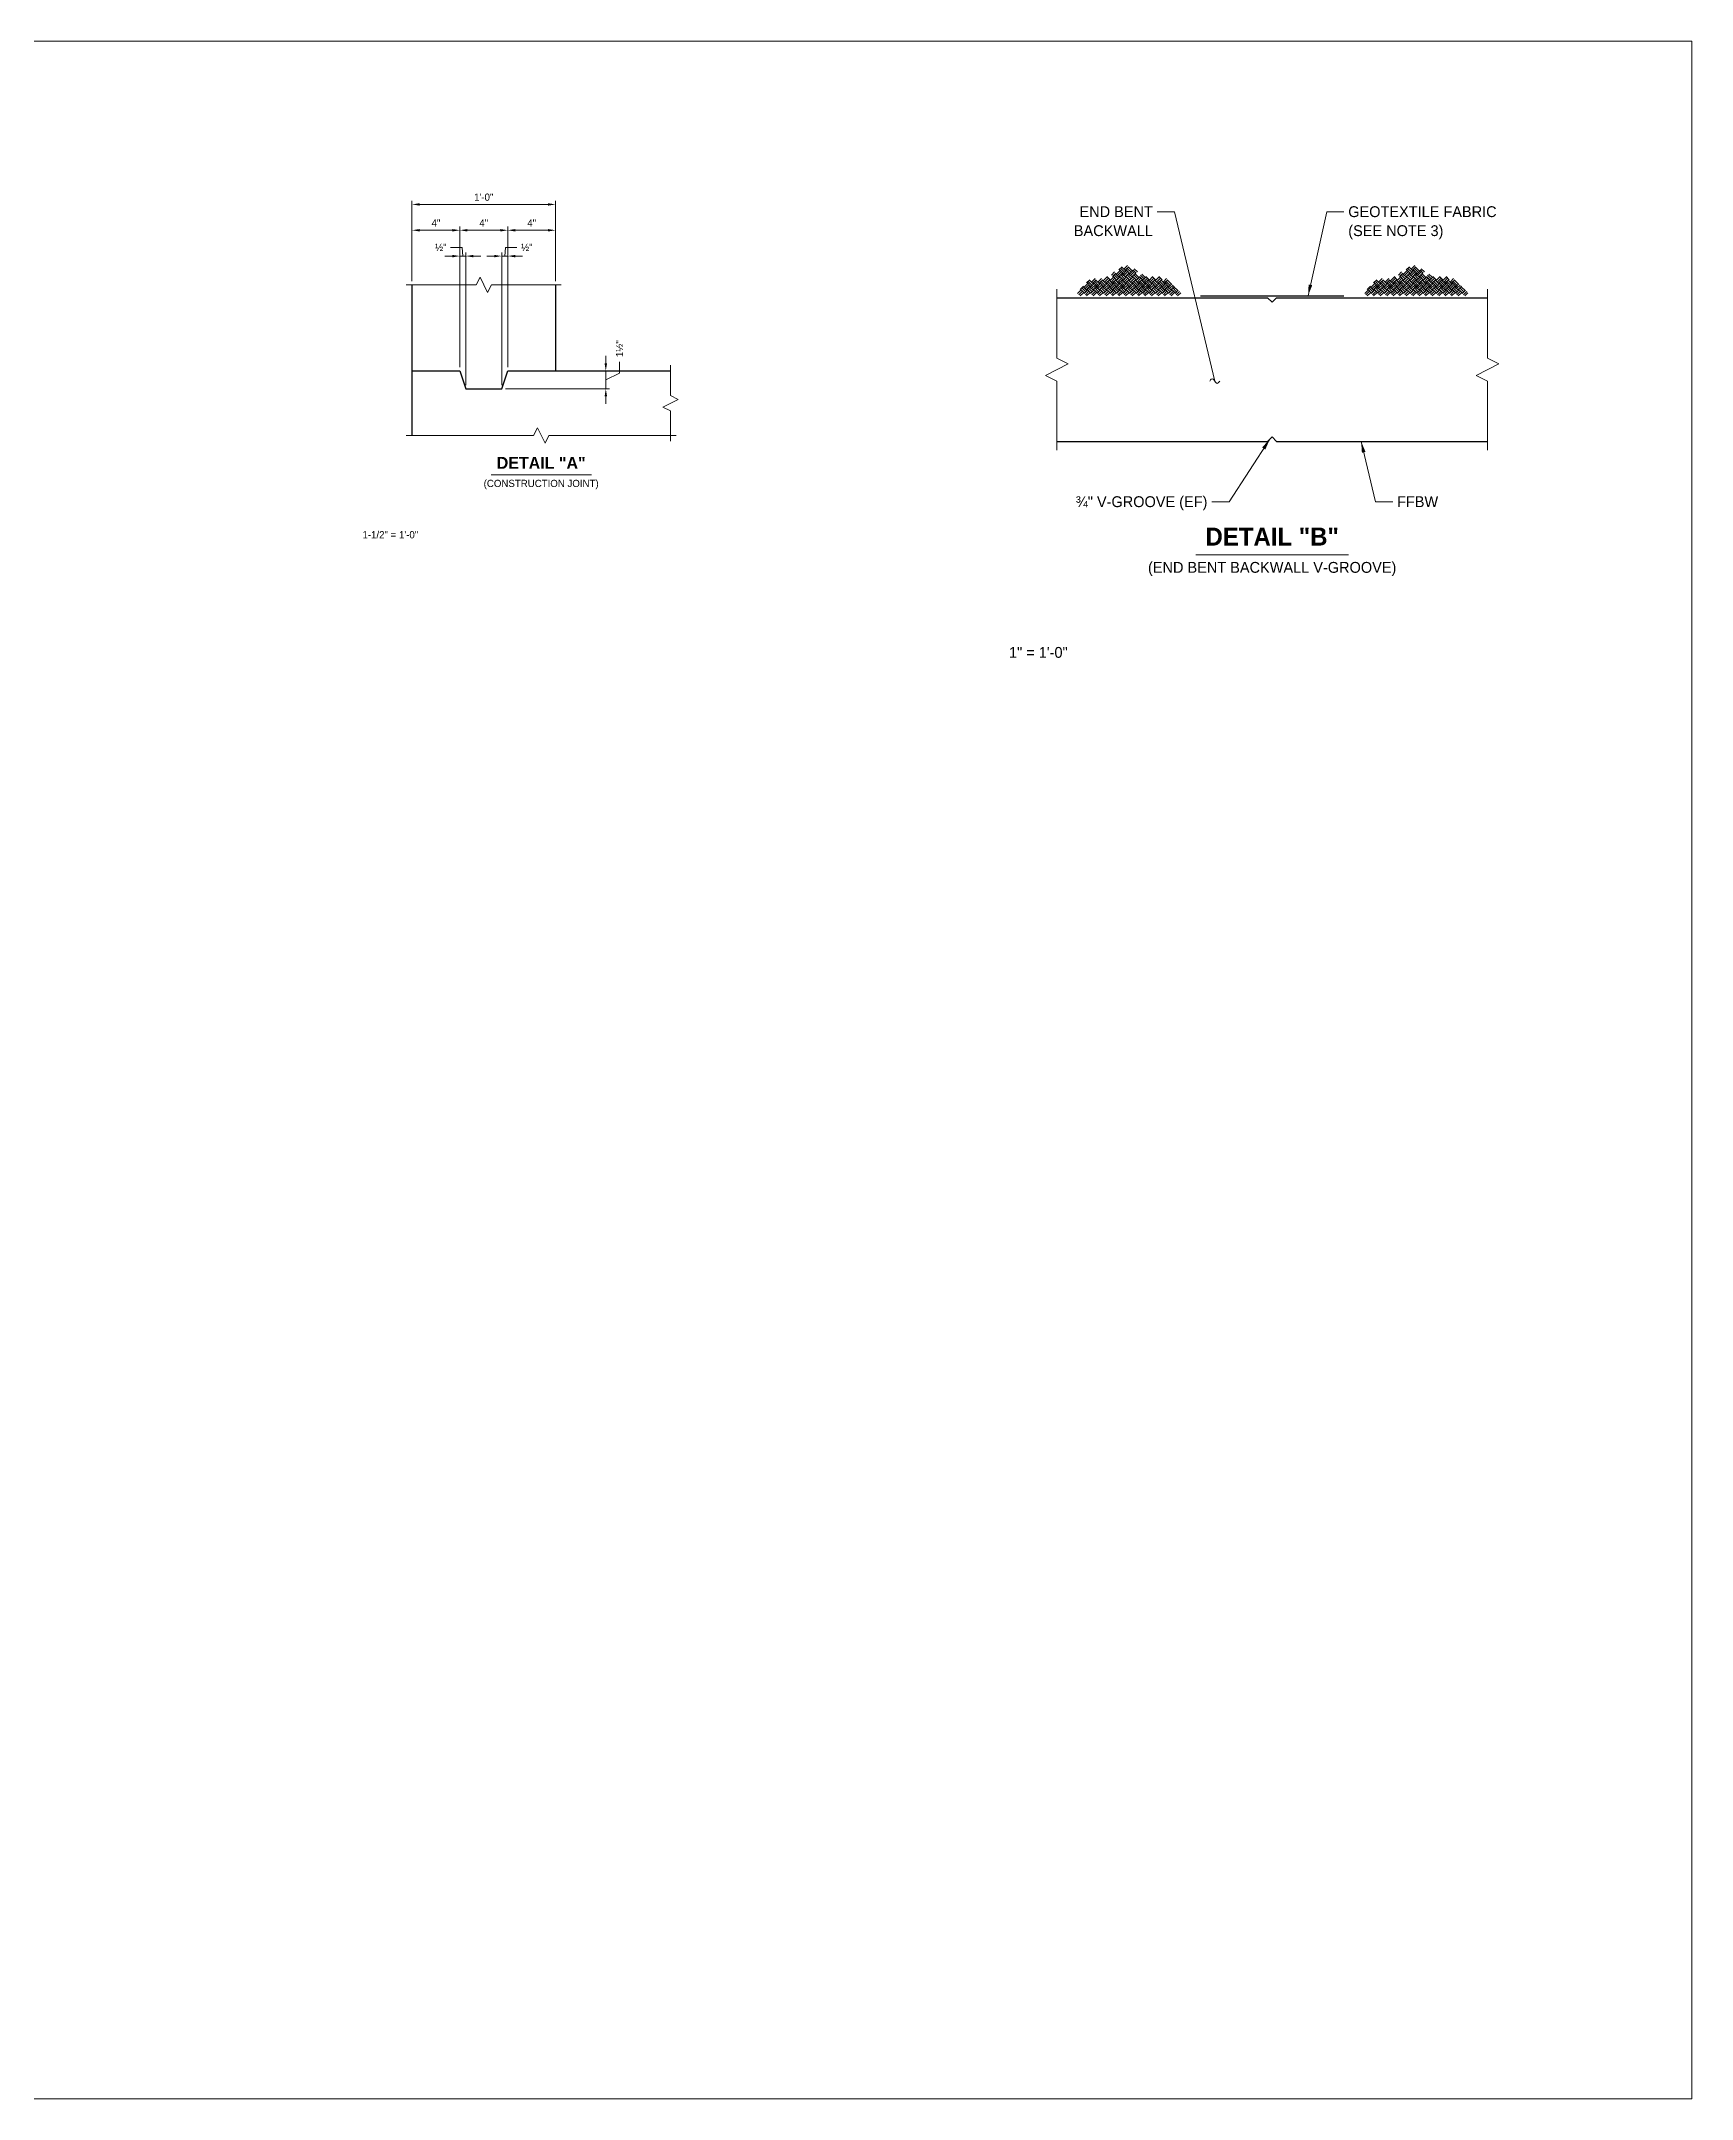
# Model space of a CAD drawing. Extents: x -1 to 861, y -26 to 2.
# Drawn here: x 74.89 to 86.39, y -13.33 to 1 of the extents above; entities that cross this region are included whole.
import ezdxf
from ezdxf.enums import TextEntityAlignment as Align

# ---------------------------------------------------------------- set-up
doc = ezdxf.new("R2010")
doc.units = 21
doc.header["$MEASUREMENT"] = 0
for name, color, linetype, lineweight in [('Border', 7, 'Continuous', 15), ('Dimension', 7, 'Continuous', 9), ('Leader', 7, 'Continuous', 9), ('Patterning', 1, 'Continuous', 15), ('SubStrConc', 3, 'Continuous', 30), ('Symbols', 7, 'Continuous', 15), ('TextStructures', 7, 'Continuous', 9), ('WallMSEPanel', 3, 'Continuous', 30)]:
    doc.layers.add(name, color=color, linetype=linetype, lineweight=lineweight)
doc.styles.add('FDOT Bold (Large)', font='FDOTBold.ttf')
doc.styles.add('FDOT Structures', font='FDOT.ttf')
doc.styles.add('FDOT Structures Annotation', font='FDOT.ttf')

msp = doc.modelspace()

# ---------------------------------------------------------------- linework, layer by layer
at = {"layer": 'Dimension'}
for p, q in [((77.47, -0.672), (77.47, -0.112)), ((77.523, -0.137), (78.418, -0.137)), ((78.47, -0.672), (78.47, -0.112)), ((77.47, -0.672), (77.47, -0.292)), ((77.523, -0.317), (77.752, -0.317)), ((77.804, -1.272), (77.804, -0.292)), ((77.804, -1.272), (77.804, -0.292)), ((77.856, -0.317), (78.085, -0.317)), ((78.137, -1.272), (78.137, -0.292)), ((78.137, -1.272), (78.137, -0.292)), ((78.189, -0.317), (78.418, -0.317)), ((78.47, -0.672), (78.47, -0.292)), ((77.804, -1.272), (77.804, -0.472)), ((77.804, -0.497), (77.845, -0.497)), ((77.845, -1.397), (77.845, -0.472)), ((77.898, -0.497), (77.95, -0.497)), ((78.043, -0.497), (77.991, -0.497)), ((78.095, -1.397), (78.095, -0.472)), ((78.095, -0.497), (78.137, -0.497)), ((78.137, -1.272), (78.137, -0.472)), ((78.121, -1.422), (78.846, -1.422)), ((78.82, -1.422), (78.82, -1.297)), ((78.82, -1.474), (78.82, -1.526))]:
    msp.add_line(p, q, dxfattribs=at)
for points in [[(77.523, -0.146), (77.47, -0.137), (77.523, -0.129)], [(78.418, -0.129), (78.47, -0.137), (78.418, -0.146)], [(77.523, -0.326), (77.47, -0.317), (77.523, -0.309)], [(77.752, -0.309), (77.804, -0.317), (77.752, -0.326)], [(77.856, -0.326), (77.804, -0.317), (77.856, -0.309)], [(78.085, -0.309), (78.137, -0.317), (78.085, -0.326)], [(78.189, -0.326), (78.137, -0.317), (78.189, -0.309)], [(78.418, -0.309), (78.47, -0.317), (78.418, -0.326)], [(77.898, -0.506), (77.845, -0.497), (77.898, -0.489)], [(78.043, -0.489), (78.095, -0.497), (78.043, -0.506)], [(78.812, -1.474), (78.82, -1.422), (78.829, -1.474)]]:
    msp.add_solid(points, dxfattribs=at)
at = {"layer": 'Leader'}
for points in [[(83.062, -1.368), (82.782, -0.188), (82.662, -0.188)], [(83.712, -0.774), (83.842, -0.188), (83.962, -0.188)], [(83.027, -1.368), (83.032, -1.36), (83.038, -1.354), (83.044, -1.352), (83.05, -1.354), (83.056, -1.36), (83.062, -1.368), (83.067, -1.376), (83.073, -1.381), (83.079, -1.384), (83.085, -1.381), (83.091, -1.376), (83.097, -1.368)], [(83.446, -1.772), (83.162, -2.208), (83.042, -2.208)], [(84.082, -1.788), (84.182, -2.208), (84.302, -2.208)]]:
    msp.add_lwpolyline(points, dxfattribs=at)
for points in [[(83.712, -0.774), (83.716, -0.695), (83.741, -0.7)], [(83.446, -1.772), (83.414, -1.845), (83.392, -1.83)], [(84.082, -1.788), (84.112, -1.861), (84.087, -1.867)]]:
    msp.add_solid(points, dxfattribs=at)
at = {"layer": 'Patterning'}
for p, q in [((82.395, -0.594), (82.418, -0.571)), ((82.432, -0.585), (82.455, -0.563)), ((82.441, -0.594), (82.463, -0.571)), ((84.395, -0.594), (84.418, -0.571)), ((84.432, -0.585), (84.455, -0.563)), ((84.441, -0.594), (84.463, -0.571)), ((82.124, -0.73), (82.147, -0.707)), ((82.169, -0.735), (82.147, -0.713)), ((82.152, -0.713), (82.175, -0.69)), ((82.161, -0.721), (82.183, -0.699)), ((82.169, -0.684), (82.192, -0.662)), ((82.169, -0.73), (82.192, -0.707)), ((82.197, -0.707), (82.175, -0.684)), ((82.206, -0.699), (82.183, -0.676)), ((82.214, -0.69), (82.192, -0.667)), ((82.214, -0.735), (82.192, -0.713)), ((82.197, -0.713), (82.22, -0.69)), ((82.206, -0.676), (82.229, -0.653)), ((82.206, -0.721), (82.229, -0.699)), ((82.214, -0.684), (82.237, -0.662)), ((82.214, -0.73), (82.237, -0.707)), ((82.243, -0.707), (82.22, -0.684)), ((82.251, -0.699), (82.229, -0.676)), ((82.26, -0.69), (82.237, -0.667)), ((82.26, -0.735), (82.237, -0.713)), ((82.243, -0.713), (82.265, -0.69)), ((82.251, -0.676), (82.274, -0.653)), ((82.251, -0.721), (82.274, -0.699)), ((82.26, -0.684), (82.282, -0.662)), ((82.26, -0.73), (82.282, -0.707)), ((82.288, -0.707), (82.265, -0.684)), ((82.296, -0.699), (82.274, -0.676)), ((82.305, -0.69), (82.282, -0.667)), ((82.305, -0.735), (82.282, -0.713)), ((82.288, -0.667), (82.311, -0.645)), ((82.288, -0.713), (82.311, -0.69)), ((82.296, -0.676), (82.319, -0.653)), ((82.296, -0.721), (82.319, -0.699)), ((82.305, -0.684), (82.328, -0.662)), ((82.305, -0.73), (82.328, -0.707)), ((82.333, -0.662), (82.311, -0.639)), ((82.333, -0.707), (82.311, -0.684)), ((82.342, -0.699), (82.319, -0.676)), ((82.35, -0.69), (82.328, -0.667)), ((82.35, -0.735), (82.328, -0.713)), ((82.333, -0.667), (82.356, -0.645)), ((82.333, -0.713), (82.356, -0.69)), ((82.342, -0.631), (82.364, -0.608)), ((82.342, -0.676), (82.364, -0.653)), ((82.342, -0.721), (82.364, -0.699)), ((82.35, -0.639), (82.373, -0.617)), ((82.35, -0.684), (82.373, -0.662)), ((82.35, -0.73), (82.373, -0.707)), ((82.378, -0.662), (82.356, -0.639)), ((82.378, -0.707), (82.356, -0.684)), ((82.387, -0.653), (82.364, -0.631)), ((82.387, -0.699), (82.364, -0.676)), ((82.395, -0.645), (82.373, -0.622)), ((82.395, -0.69), (82.373, -0.667)), ((82.395, -0.735), (82.373, -0.713)), ((82.378, -0.622), (82.401, -0.6)), ((82.378, -0.667), (82.401, -0.645)), ((82.378, -0.713), (82.401, -0.69)), ((82.387, -0.631), (82.41, -0.608)), ((82.387, -0.676), (82.41, -0.653)), ((82.387, -0.721), (82.41, -0.699)), ((82.395, -0.639), (82.418, -0.617)), ((82.395, -0.684), (82.418, -0.662)), ((82.395, -0.73), (82.418, -0.707)), ((82.424, -0.617), (82.401, -0.594)), ((82.424, -0.662), (82.401, -0.639)), ((82.424, -0.707), (82.401, -0.684)), ((82.432, -0.608), (82.41, -0.585)), ((82.432, -0.653), (82.41, -0.631)), ((82.432, -0.699), (82.41, -0.676)), ((82.441, -0.6), (82.418, -0.577)), ((82.441, -0.645), (82.418, -0.622)), ((82.441, -0.69), (82.418, -0.667)), ((82.441, -0.735), (82.418, -0.713)), ((82.424, -0.622), (82.446, -0.6)), ((82.424, -0.667), (82.446, -0.645)), ((82.424, -0.713), (82.446, -0.69)), ((82.432, -0.631), (82.455, -0.608)), ((82.432, -0.676), (82.455, -0.653)), ((82.432, -0.721), (82.455, -0.699)), ((82.441, -0.639), (82.463, -0.617)), ((82.441, -0.684), (82.463, -0.662)), ((82.441, -0.73), (82.463, -0.707)), ((82.469, -0.617), (82.446, -0.594)), ((82.469, -0.662), (82.446, -0.639)), ((82.469, -0.707), (82.446, -0.684)), ((82.477, -0.608), (82.455, -0.585)), ((82.477, -0.653), (82.455, -0.631)), ((82.477, -0.699), (82.455, -0.676)), ((82.486, -0.6), (82.463, -0.577)), ((82.486, -0.645), (82.463, -0.622)), ((82.486, -0.69), (82.463, -0.667)), ((82.486, -0.735), (82.463, -0.713)), ((82.469, -0.622), (82.492, -0.6)), ((82.469, -0.667), (82.492, -0.645)), ((82.469, -0.713), (82.492, -0.69)), ((82.477, -0.631), (82.5, -0.608)), ((82.477, -0.676), (82.5, -0.653)), ((82.477, -0.721), (82.5, -0.699)), ((82.486, -0.639), (82.509, -0.617)), ((82.486, -0.684), (82.509, -0.662)), ((82.486, -0.73), (82.509, -0.707)), ((82.514, -0.617), (82.492, -0.594)), ((82.514, -0.662), (82.492, -0.639)), ((82.514, -0.707), (82.492, -0.684)), ((82.523, -0.608), (82.5, -0.585)), ((82.523, -0.653), (82.5, -0.631)), ((82.523, -0.699), (82.5, -0.676)), ((82.531, -0.645), (82.509, -0.622)), ((82.531, -0.69), (82.509, -0.667)), ((82.531, -0.735), (82.509, -0.713)), ((82.514, -0.667), (82.537, -0.645)), ((82.514, -0.713), (82.537, -0.69)), ((82.523, -0.676), (82.545, -0.653)), ((82.523, -0.721), (82.545, -0.699)), ((82.531, -0.684), (82.554, -0.662)), ((82.531, -0.73), (82.554, -0.707)), ((82.56, -0.662), (82.537, -0.639)), ((82.56, -0.707), (82.537, -0.684)), ((82.568, -0.653), (82.545, -0.631)), ((82.568, -0.699), (82.545, -0.676)), ((82.576, -0.645), (82.554, -0.622)), ((82.576, -0.69), (82.554, -0.667)), ((82.576, -0.735), (82.554, -0.713)), ((82.56, -0.667), (82.582, -0.645)), ((82.56, -0.713), (82.582, -0.69)), ((82.568, -0.676), (82.591, -0.653)), ((82.568, -0.721), (82.591, -0.699)), ((82.576, -0.684), (82.599, -0.662)), ((82.576, -0.73), (82.599, -0.707)), ((82.605, -0.662), (82.582, -0.639)), ((82.605, -0.707), (82.582, -0.684)), ((82.613, -0.699), (82.591, -0.676)), ((82.622, -0.69), (82.599, -0.667)), ((82.622, -0.735), (82.599, -0.713)), ((82.605, -0.667), (82.627, -0.645)), ((82.605, -0.713), (82.627, -0.69)), ((82.613, -0.676), (82.636, -0.653)), ((82.613, -0.721), (82.636, -0.699)), ((82.622, -0.684), (82.644, -0.662)), ((82.622, -0.73), (82.644, -0.707)), ((82.65, -0.662), (82.627, -0.639)), ((82.65, -0.707), (82.627, -0.684)), ((82.659, -0.699), (82.636, -0.676)), ((82.667, -0.69), (82.644, -0.667)), ((82.667, -0.735), (82.644, -0.713)), ((82.65, -0.667), (82.673, -0.645)), ((82.65, -0.713), (82.673, -0.69)), ((82.659, -0.676), (82.681, -0.653)), ((82.659, -0.721), (82.681, -0.699)), ((82.667, -0.684), (82.69, -0.662)), ((82.667, -0.73), (82.69, -0.707)), ((82.695, -0.662), (82.673, -0.639)), ((82.695, -0.707), (82.673, -0.684)), ((82.704, -0.699), (82.681, -0.676)), ((82.712, -0.69), (82.69, -0.667)), ((82.712, -0.735), (82.69, -0.713)), ((82.695, -0.713), (82.718, -0.69)), ((82.704, -0.676), (82.726, -0.653)), ((82.704, -0.721), (82.726, -0.699)), ((82.712, -0.684), (82.735, -0.662)), ((82.712, -0.73), (82.735, -0.707)), ((82.741, -0.707), (82.718, -0.684)), ((82.749, -0.699), (82.726, -0.676)), ((82.758, -0.69), (82.735, -0.667)), ((82.758, -0.735), (82.735, -0.713)), ((82.741, -0.713), (82.763, -0.69)), ((82.749, -0.721), (82.772, -0.699)), ((82.758, -0.73), (82.78, -0.707)), ((82.803, -0.735), (82.78, -0.713)), ((84.124, -0.73), (84.147, -0.707)), ((84.169, -0.735), (84.147, -0.713)), ((84.152, -0.713), (84.175, -0.69)), ((84.161, -0.721), (84.183, -0.699)), ((84.169, -0.684), (84.192, -0.662)), ((84.169, -0.73), (84.192, -0.707)), ((84.197, -0.707), (84.175, -0.684)), ((84.206, -0.699), (84.183, -0.676)), ((84.214, -0.69), (84.192, -0.667)), ((84.214, -0.735), (84.192, -0.713)), ((84.197, -0.713), (84.22, -0.69)), ((84.206, -0.676), (84.229, -0.653)), ((84.206, -0.721), (84.229, -0.699)), ((84.214, -0.684), (84.237, -0.662)), ((84.214, -0.73), (84.237, -0.707)), ((84.243, -0.707), (84.22, -0.684)), ((84.251, -0.699), (84.229, -0.676)), ((84.26, -0.69), (84.237, -0.667)), ((84.26, -0.735), (84.237, -0.713)), ((84.243, -0.713), (84.265, -0.69)), ((84.251, -0.676), (84.274, -0.653)), ((84.251, -0.721), (84.274, -0.699)), ((84.26, -0.684), (84.282, -0.662)), ((84.26, -0.73), (84.282, -0.707)), ((84.288, -0.707), (84.265, -0.684)), ((84.296, -0.699), (84.274, -0.676)), ((84.305, -0.69), (84.282, -0.667)), ((84.305, -0.735), (84.282, -0.713)), ((84.288, -0.667), (84.311, -0.645)), ((84.288, -0.713), (84.311, -0.69)), ((84.296, -0.676), (84.319, -0.653)), ((84.296, -0.721), (84.319, -0.699)), ((84.305, -0.684), (84.328, -0.662)), ((84.305, -0.73), (84.328, -0.707)), ((84.333, -0.662), (84.311, -0.639)), ((84.333, -0.707), (84.311, -0.684)), ((84.342, -0.699), (84.319, -0.676)), ((84.35, -0.69), (84.328, -0.667)), ((84.35, -0.735), (84.328, -0.713)), ((84.333, -0.667), (84.356, -0.645)), ((84.333, -0.713), (84.356, -0.69)), ((84.342, -0.631), (84.364, -0.608)), ((84.342, -0.676), (84.364, -0.653)), ((84.342, -0.721), (84.364, -0.699)), ((84.35, -0.639), (84.373, -0.617)), ((84.35, -0.684), (84.373, -0.662)), ((84.35, -0.73), (84.373, -0.707)), ((84.378, -0.662), (84.356, -0.639)), ((84.378, -0.707), (84.356, -0.684)), ((84.387, -0.653), (84.364, -0.631)), ((84.387, -0.699), (84.364, -0.676)), ((84.395, -0.645), (84.373, -0.622)), ((84.395, -0.69), (84.373, -0.667)), ((84.395, -0.735), (84.373, -0.713)), ((84.378, -0.622), (84.401, -0.6)), ((84.378, -0.667), (84.401, -0.645)), ((84.378, -0.713), (84.401, -0.69)), ((84.387, -0.631), (84.41, -0.608)), ((84.387, -0.676), (84.41, -0.653)), ((84.387, -0.721), (84.41, -0.699)), ((84.395, -0.639), (84.418, -0.617)), ((84.395, -0.684), (84.418, -0.662)), ((84.395, -0.73), (84.418, -0.707)), ((84.424, -0.617), (84.401, -0.594)), ((84.424, -0.662), (84.401, -0.639)), ((84.424, -0.707), (84.401, -0.684)), ((84.432, -0.608), (84.41, -0.585)), ((84.432, -0.653), (84.41, -0.631)), ((84.432, -0.699), (84.41, -0.676)), ((84.441, -0.6), (84.418, -0.577)), ((84.441, -0.645), (84.418, -0.622)), ((84.441, -0.69), (84.418, -0.667)), ((84.441, -0.735), (84.418, -0.713)), ((84.424, -0.622), (84.446, -0.6)), ((84.424, -0.667), (84.446, -0.645)), ((84.424, -0.713), (84.446, -0.69)), ((84.432, -0.631), (84.455, -0.608)), ((84.432, -0.676), (84.455, -0.653)), ((84.432, -0.721), (84.455, -0.699)), ((84.441, -0.639), (84.463, -0.617)), ((84.441, -0.684), (84.463, -0.662)), ((84.441, -0.73), (84.463, -0.707)), ((84.469, -0.617), (84.446, -0.594)), ((84.469, -0.662), (84.446, -0.639)), ((84.469, -0.707), (84.446, -0.684)), ((84.477, -0.608), (84.455, -0.585)), ((84.477, -0.653), (84.455, -0.631)), ((84.477, -0.699), (84.455, -0.676)), ((84.486, -0.6), (84.463, -0.577)), ((84.486, -0.645), (84.463, -0.622)), ((84.486, -0.69), (84.463, -0.667)), ((84.486, -0.735), (84.463, -0.713)), ((84.469, -0.622), (84.492, -0.6)), ((84.469, -0.667), (84.492, -0.645)), ((84.469, -0.713), (84.492, -0.69)), ((84.477, -0.631), (84.5, -0.608)), ((84.477, -0.676), (84.5, -0.653)), ((84.477, -0.721), (84.5, -0.699)), ((84.486, -0.639), (84.509, -0.617)), ((84.486, -0.684), (84.509, -0.662)), ((84.486, -0.73), (84.509, -0.707)), ((84.514, -0.617), (84.492, -0.594)), ((84.514, -0.662), (84.492, -0.639)), ((84.514, -0.707), (84.492, -0.684)), ((84.523, -0.608), (84.5, -0.585)), ((84.523, -0.653), (84.5, -0.631)), ((84.523, -0.699), (84.5, -0.676)), ((84.531, -0.645), (84.509, -0.622)), ((84.531, -0.69), (84.509, -0.667)), ((84.531, -0.735), (84.509, -0.713)), ((84.514, -0.667), (84.537, -0.645)), ((84.514, -0.713), (84.537, -0.69)), ((84.523, -0.676), (84.545, -0.653)), ((84.523, -0.721), (84.545, -0.699)), ((84.531, -0.684), (84.554, -0.662)), ((84.531, -0.73), (84.554, -0.707)), ((84.56, -0.662), (84.537, -0.639)), ((84.56, -0.707), (84.537, -0.684)), ((84.568, -0.653), (84.545, -0.631)), ((84.568, -0.699), (84.545, -0.676)), ((84.576, -0.645), (84.554, -0.622)), ((84.576, -0.69), (84.554, -0.667)), ((84.576, -0.735), (84.554, -0.713)), ((84.56, -0.667), (84.582, -0.645)), ((84.56, -0.713), (84.582, -0.69)), ((84.568, -0.676), (84.591, -0.653)), ((84.568, -0.721), (84.591, -0.699)), ((84.576, -0.684), (84.599, -0.662)), ((84.576, -0.73), (84.599, -0.707)), ((84.605, -0.662), (84.582, -0.639)), ((84.605, -0.707), (84.582, -0.684)), ((84.613, -0.699), (84.591, -0.676)), ((84.622, -0.69), (84.599, -0.667)), ((84.622, -0.735), (84.599, -0.713)), ((84.605, -0.667), (84.627, -0.645)), ((84.605, -0.713), (84.627, -0.69)), ((84.613, -0.676), (84.636, -0.653)), ((84.613, -0.721), (84.636, -0.699)), ((84.622, -0.684), (84.644, -0.662)), ((84.622, -0.73), (84.644, -0.707)), ((84.65, -0.662), (84.627, -0.639)), ((84.65, -0.707), (84.627, -0.684)), ((84.659, -0.699), (84.636, -0.676)), ((84.667, -0.69), (84.644, -0.667)), ((84.667, -0.735), (84.644, -0.713)), ((84.65, -0.667), (84.673, -0.645)), ((84.65, -0.713), (84.673, -0.69)), ((84.659, -0.676), (84.681, -0.653)), ((84.659, -0.721), (84.681, -0.699)), ((84.667, -0.684), (84.69, -0.662)), ((84.667, -0.73), (84.69, -0.707)), ((84.695, -0.662), (84.673, -0.639)), ((84.695, -0.707), (84.673, -0.684)), ((84.704, -0.699), (84.681, -0.676)), ((84.712, -0.69), (84.69, -0.667)), ((84.712, -0.735), (84.69, -0.713)), ((84.695, -0.713), (84.718, -0.69)), ((84.704, -0.676), (84.726, -0.653)), ((84.704, -0.721), (84.726, -0.699)), ((84.712, -0.684), (84.735, -0.662)), ((84.712, -0.73), (84.735, -0.707)), ((84.741, -0.707), (84.718, -0.684)), ((84.749, -0.699), (84.726, -0.676)), ((84.758, -0.69), (84.735, -0.667)), ((84.758, -0.735), (84.735, -0.713)), ((84.741, -0.713), (84.763, -0.69)), ((84.749, -0.721), (84.772, -0.699)), ((84.758, -0.73), (84.78, -0.707)), ((84.803, -0.735), (84.78, -0.713)), ((82.107, -0.758), (82.13, -0.735)), ((82.115, -0.766), (82.138, -0.744)), ((82.124, -0.775), (82.147, -0.752)), ((82.152, -0.752), (82.13, -0.73)), ((82.161, -0.744), (82.138, -0.721)), ((82.152, -0.758), (82.175, -0.735)), ((82.161, -0.766), (82.183, -0.744)), ((82.169, -0.775), (82.192, -0.752)), ((82.197, -0.752), (82.175, -0.73)), ((82.206, -0.744), (82.183, -0.721)), ((82.197, -0.758), (82.22, -0.735)), ((82.206, -0.766), (82.229, -0.744)), ((82.214, -0.775), (82.237, -0.752)), ((82.243, -0.752), (82.22, -0.73)), ((82.251, -0.744), (82.229, -0.721)), ((82.243, -0.758), (82.265, -0.735)), ((82.251, -0.766), (82.274, -0.744)), ((82.26, -0.775), (82.282, -0.752)), ((82.288, -0.752), (82.265, -0.73)), ((82.296, -0.744), (82.274, -0.721)), ((82.288, -0.758), (82.311, -0.735)), ((82.296, -0.766), (82.319, -0.744)), ((82.305, -0.775), (82.328, -0.752)), ((82.333, -0.752), (82.311, -0.73)), ((82.342, -0.744), (82.319, -0.721)), ((82.333, -0.758), (82.356, -0.735)), ((82.342, -0.766), (82.364, -0.744)), ((82.35, -0.775), (82.373, -0.752)), ((82.378, -0.752), (82.356, -0.73)), ((82.387, -0.744), (82.364, -0.721)), ((82.378, -0.758), (82.401, -0.735)), ((82.387, -0.766), (82.41, -0.744)), ((82.395, -0.775), (82.418, -0.752)), ((82.424, -0.752), (82.401, -0.73)), ((82.432, -0.744), (82.41, -0.721)), ((82.424, -0.758), (82.446, -0.735)), ((82.432, -0.766), (82.455, -0.744)), ((82.441, -0.775), (82.463, -0.752)), ((82.469, -0.752), (82.446, -0.73)), ((82.477, -0.744), (82.455, -0.721)), ((82.469, -0.758), (82.492, -0.735)), ((82.477, -0.766), (82.5, -0.744)), ((82.486, -0.775), (82.509, -0.752)), ((82.514, -0.752), (82.492, -0.73)), ((82.523, -0.744), (82.5, -0.721)), ((82.514, -0.758), (82.537, -0.735)), ((82.523, -0.766), (82.545, -0.744)), ((82.531, -0.775), (82.554, -0.752)), ((82.56, -0.752), (82.537, -0.73)), ((82.568, -0.744), (82.545, -0.721)), ((82.56, -0.758), (82.582, -0.735)), ((82.568, -0.766), (82.591, -0.744)), ((82.576, -0.775), (82.599, -0.752)), ((82.605, -0.752), (82.582, -0.73)), ((82.613, -0.744), (82.591, -0.721)), ((82.605, -0.758), (82.627, -0.735)), ((82.613, -0.766), (82.636, -0.744)), ((82.622, -0.775), (82.644, -0.752)), ((82.65, -0.752), (82.627, -0.73)), ((82.659, -0.744), (82.636, -0.721)), ((82.65, -0.758), (82.673, -0.735)), ((82.659, -0.766), (82.681, -0.744)), ((82.667, -0.775), (82.69, -0.752)), ((82.695, -0.752), (82.673, -0.73)), ((82.704, -0.744), (82.681, -0.721)), ((82.695, -0.758), (82.718, -0.735)), ((82.704, -0.766), (82.726, -0.744)), ((82.712, -0.775), (82.735, -0.752)), ((82.741, -0.752), (82.718, -0.73)), ((82.749, -0.744), (82.726, -0.721)), ((82.741, -0.758), (82.763, -0.735)), ((82.749, -0.766), (82.772, -0.744)), ((82.758, -0.775), (82.78, -0.752)), ((82.786, -0.752), (82.763, -0.73)), ((82.794, -0.744), (82.772, -0.721)), ((82.786, -0.758), (82.808, -0.735)), ((82.794, -0.766), (82.817, -0.744)), ((82.803, -0.775), (82.825, -0.752)), ((84.107, -0.758), (84.13, -0.735)), ((84.115, -0.766), (84.138, -0.744)), ((84.124, -0.775), (84.147, -0.752)), ((84.152, -0.752), (84.13, -0.73)), ((84.161, -0.744), (84.138, -0.721)), ((84.152, -0.758), (84.175, -0.735)), ((84.161, -0.766), (84.183, -0.744)), ((84.169, -0.775), (84.192, -0.752)), ((84.197, -0.752), (84.175, -0.73)), ((84.206, -0.744), (84.183, -0.721)), ((84.197, -0.758), (84.22, -0.735)), ((84.206, -0.766), (84.229, -0.744)), ((84.214, -0.775), (84.237, -0.752)), ((84.243, -0.752), (84.22, -0.73)), ((84.251, -0.744), (84.229, -0.721)), ((84.243, -0.758), (84.265, -0.735)), ((84.251, -0.766), (84.274, -0.744)), ((84.26, -0.775), (84.282, -0.752)), ((84.288, -0.752), (84.265, -0.73)), ((84.296, -0.744), (84.274, -0.721)), ((84.288, -0.758), (84.311, -0.735)), ((84.296, -0.766), (84.319, -0.744)), ((84.305, -0.775), (84.328, -0.752)), ((84.333, -0.752), (84.311, -0.73)), ((84.342, -0.744), (84.319, -0.721)), ((84.333, -0.758), (84.356, -0.735)), ((84.342, -0.766), (84.364, -0.744)), ((84.35, -0.775), (84.373, -0.752)), ((84.378, -0.752), (84.356, -0.73)), ((84.387, -0.744), (84.364, -0.721)), ((84.378, -0.758), (84.401, -0.735)), ((84.387, -0.766), (84.41, -0.744)), ((84.395, -0.775), (84.418, -0.752)), ((84.424, -0.752), (84.401, -0.73)), ((84.432, -0.744), (84.41, -0.721)), ((84.424, -0.758), (84.446, -0.735)), ((84.432, -0.766), (84.455, -0.744)), ((84.441, -0.775), (84.463, -0.752)), ((84.469, -0.752), (84.446, -0.73)), ((84.477, -0.744), (84.455, -0.721)), ((84.469, -0.758), (84.492, -0.735)), ((84.477, -0.766), (84.5, -0.744)), ((84.486, -0.775), (84.509, -0.752)), ((84.514, -0.752), (84.492, -0.73)), ((84.523, -0.744), (84.5, -0.721)), ((84.514, -0.758), (84.537, -0.735)), ((84.523, -0.766), (84.545, -0.744)), ((84.531, -0.775), (84.554, -0.752)), ((84.56, -0.752), (84.537, -0.73)), ((84.568, -0.744), (84.545, -0.721)), ((84.56, -0.758), (84.582, -0.735)), ((84.568, -0.766), (84.591, -0.744)), ((84.576, -0.775), (84.599, -0.752)), ((84.605, -0.752), (84.582, -0.73)), ((84.613, -0.744), (84.591, -0.721)), ((84.605, -0.758), (84.627, -0.735)), ((84.613, -0.766), (84.636, -0.744)), ((84.622, -0.775), (84.644, -0.752)), ((84.65, -0.752), (84.627, -0.73)), ((84.659, -0.744), (84.636, -0.721)), ((84.65, -0.758), (84.673, -0.735)), ((84.659, -0.766), (84.681, -0.744)), ((84.667, -0.775), (84.69, -0.752)), ((84.695, -0.752), (84.673, -0.73)), ((84.704, -0.744), (84.681, -0.721)), ((84.695, -0.758), (84.718, -0.735)), ((84.704, -0.766), (84.726, -0.744)), ((84.712, -0.775), (84.735, -0.752)), ((84.741, -0.752), (84.718, -0.73)), ((84.749, -0.744), (84.726, -0.721)), ((84.741, -0.758), (84.763, -0.735)), ((84.749, -0.766), (84.772, -0.744)), ((84.758, -0.775), (84.78, -0.752)), ((84.786, -0.752), (84.763, -0.73)), ((84.794, -0.744), (84.772, -0.721)), ((84.786, -0.758), (84.808, -0.735)), ((84.794, -0.766), (84.817, -0.744)), ((84.803, -0.775), (84.825, -0.752))]:
    msp.add_line(p, q, dxfattribs=at)
at = {"layer": 'SubStrConc'}
for points in [[(77.47, -0.697), (77.47, -1.747)], [(78.47, -0.697), (78.47, -1.297), (79.27, -1.297)], [(81.962, -0.788), (83.43, -0.788), (83.462, -0.819), (83.493, -0.788), (84.962, -0.788)], [(77.47, -1.297), (77.804, -1.297), (77.845, -1.422), (78.095, -1.422), (78.137, -1.297), (78.47, -1.297)], [(81.962, -1.788), (83.43, -1.788), (83.462, -1.757), (83.493, -1.788), (84.962, -1.788)]]:
    msp.add_lwpolyline(points, dxfattribs=at)
at = {"layer": 'Symbols'}
for points in [[(77.43, -0.697), (77.917, -0.697), (77.944, -0.644), (77.997, -0.751), (78.024, -0.697), (78.51, -0.697)], [(81.962, -1.848), (81.962, -1.368), (81.882, -1.328), (82.042, -1.248), (81.962, -1.208), (81.962, -0.728)], [(84.962, -1.848), (84.962, -1.368), (84.882, -1.328), (85.042, -1.248), (84.962, -1.208), (84.962, -0.728)], [(79.27, -1.257), (79.27, -1.469), (79.324, -1.496), (79.217, -1.549), (79.27, -1.576), (79.27, -1.787)], [(77.43, -1.747), (78.317, -1.747), (78.344, -1.694), (78.397, -1.801), (78.424, -1.747), (79.31, -1.747)]]:
    msp.add_lwpolyline(points, dxfattribs=at)
at = {"layer": 'TextStructures'}
for p, q in [((78.021, -2.022), (78.72, -2.022)), ((82.93, -2.578), (83.993, -2.578))]:
    msp.add_line(p, q, dxfattribs=at)
at = {"layer": 'WallMSEPanel'}
msp.add_lwpolyline([(82.962, -0.774), (83.962, -0.774)], dxfattribs=at)

# ---------------------------------------------------------------- texts
at = {"layer": 'Border', "style": 'FDOT Structures'}
for s, height, p in [('1-1/2" = 1\'-0"', 0.0504, (77.125, -2.413)), ('1" = 1\'-0"', 0.0756, (81.629, -3.22))]:
    msp.add_text(s, height=height, dxfattribs=at).set_placement(p, align=Align.TOP_LEFT)
at = {"layer": 'Dimension', "char_height": 0.0504, "attachment_point": 5, "line_spacing_factor": 1.05, "style": 'FDOT Structures Annotation', "bg_fill": 3, "box_fill_scale": 1.1, "bg_fill_color": 0}
for insert in [(77.671, -0.437), (78.27, -0.437)]:
    msp.add_mtext('½"', dxfattribs=dict(at, insert=insert))
at = {"layer": 'TextStructures'}
for s, height, style, p in [('DETAIL "A"', 0.0833, 'FDOT Bold (Large)', (78.37, -2.004)), ('(CONSTRUCTION JOINT)', 0.0504, 'FDOT Structures', (78.37, -2.121)), ('DETAIL "B"', 0.125, 'FDOT Bold (Large)', (83.462, -2.551)), ('(END BENT BACKWALL V-GROOVE)', 0.0756, 'FDOT Structures', (83.462, -2.726))]:
    msp.add_text(s, height=height, dxfattribs=dict(at, style=style)).set_placement(p, align=Align.BOTTOM_CENTER)
at = {"layer": 'TextStructures', "style": 'FDOT Structures'}
msp.add_text('¾" V-GROOVE (EF)', height=0.0756, dxfattribs=at).set_placement((83.011, -2.208), align=Align.MIDDLE_RIGHT)
msp.add_text('FFBW', height=0.0756, dxfattribs=at).set_placement((84.332, -2.208), align=Align.MIDDLE_LEFT)
at = {"layer": 'TextStructures', "char_height": 0.0756, "line_spacing_factor": 1.05, "style": 'FDOT Structures'}
for s, insert, attachment_point in [('END BENT\\PBACKWALL', (82.631, -0.15), 3), ('GEOTEXTILE FABRIC\\P(SEE NOTE 3)', (83.992, -0.15), 1)]:
    msp.add_mtext(s, dxfattribs=dict(at, insert=insert, attachment_point=attachment_point))

# ---------------------------------------------------------------- next in the draw order: linework, layer by layer
at = {"layer": 'Dimension'}
for p, q in [((77.752, -0.497), (77.7, -0.497)), ((78.189, -0.497), (78.241, -0.497))]:
    msp.add_line(p, q, dxfattribs=at)
for points in [[(77.739, -0.437), (77.819, -0.437), (77.825, -0.497)], [(78.201, -0.437), (78.121, -0.437), (78.116, -0.497)]]:
    msp.add_lwpolyline(points, dxfattribs=at)
for points in [[(77.752, -0.489), (77.804, -0.497), (77.752, -0.506)], [(78.189, -0.506), (78.137, -0.497), (78.189, -0.489)]]:
    msp.add_solid(points, dxfattribs=at)

# ---------------------------------------------------------------- next in the draw order: texts
at = {"layer": 'Dimension', "insert": (78.916, -1.142), "char_height": 0.0504, "attachment_point": 5, "rotation": 90, "line_spacing_factor": 1.05, "style": 'FDOT Structures Annotation', "bg_fill": 3, "box_fill_scale": 1.1, "bg_fill_color": 0}
msp.add_mtext('1½"', dxfattribs=at)

# ---------------------------------------------------------------- next in the draw order: linework, layer by layer
at = {"layer": 'Border'}
msp.add_lwpolyline([(59, -13.333), (86.385, -13.333), (86.385, 1), (59, 1)], close=True, dxfattribs=at)
at = {"layer": 'Dimension'}
msp.add_line((78.82, -1.245), (78.82, -1.193), dxfattribs=at)
msp.add_lwpolyline([(78.916, -1.233), (78.916, -1.313), (78.82, -1.36)], dxfattribs=at)
msp.add_solid([(78.829, -1.245), (78.82, -1.297), (78.812, -1.245)], dxfattribs=at)

# ---------------------------------------------------------------- next in the draw order: texts
at = {"layer": 'Dimension', "char_height": 0.0504, "attachment_point": 5, "style": 'FDOT Structures Annotation', "bg_fill": 3, "box_fill_scale": 1.1, "bg_fill_color": 1}
for s, insert in [('1\'-0"', (77.97, -0.087)), ('4"', (77.637, -0.267)), ('4"', (77.97, -0.267)), ('4"', (78.304, -0.267))]:
    msp.add_mtext(s, dxfattribs=dict(at, insert=insert))

doc.saveas('drawing.dxf')
